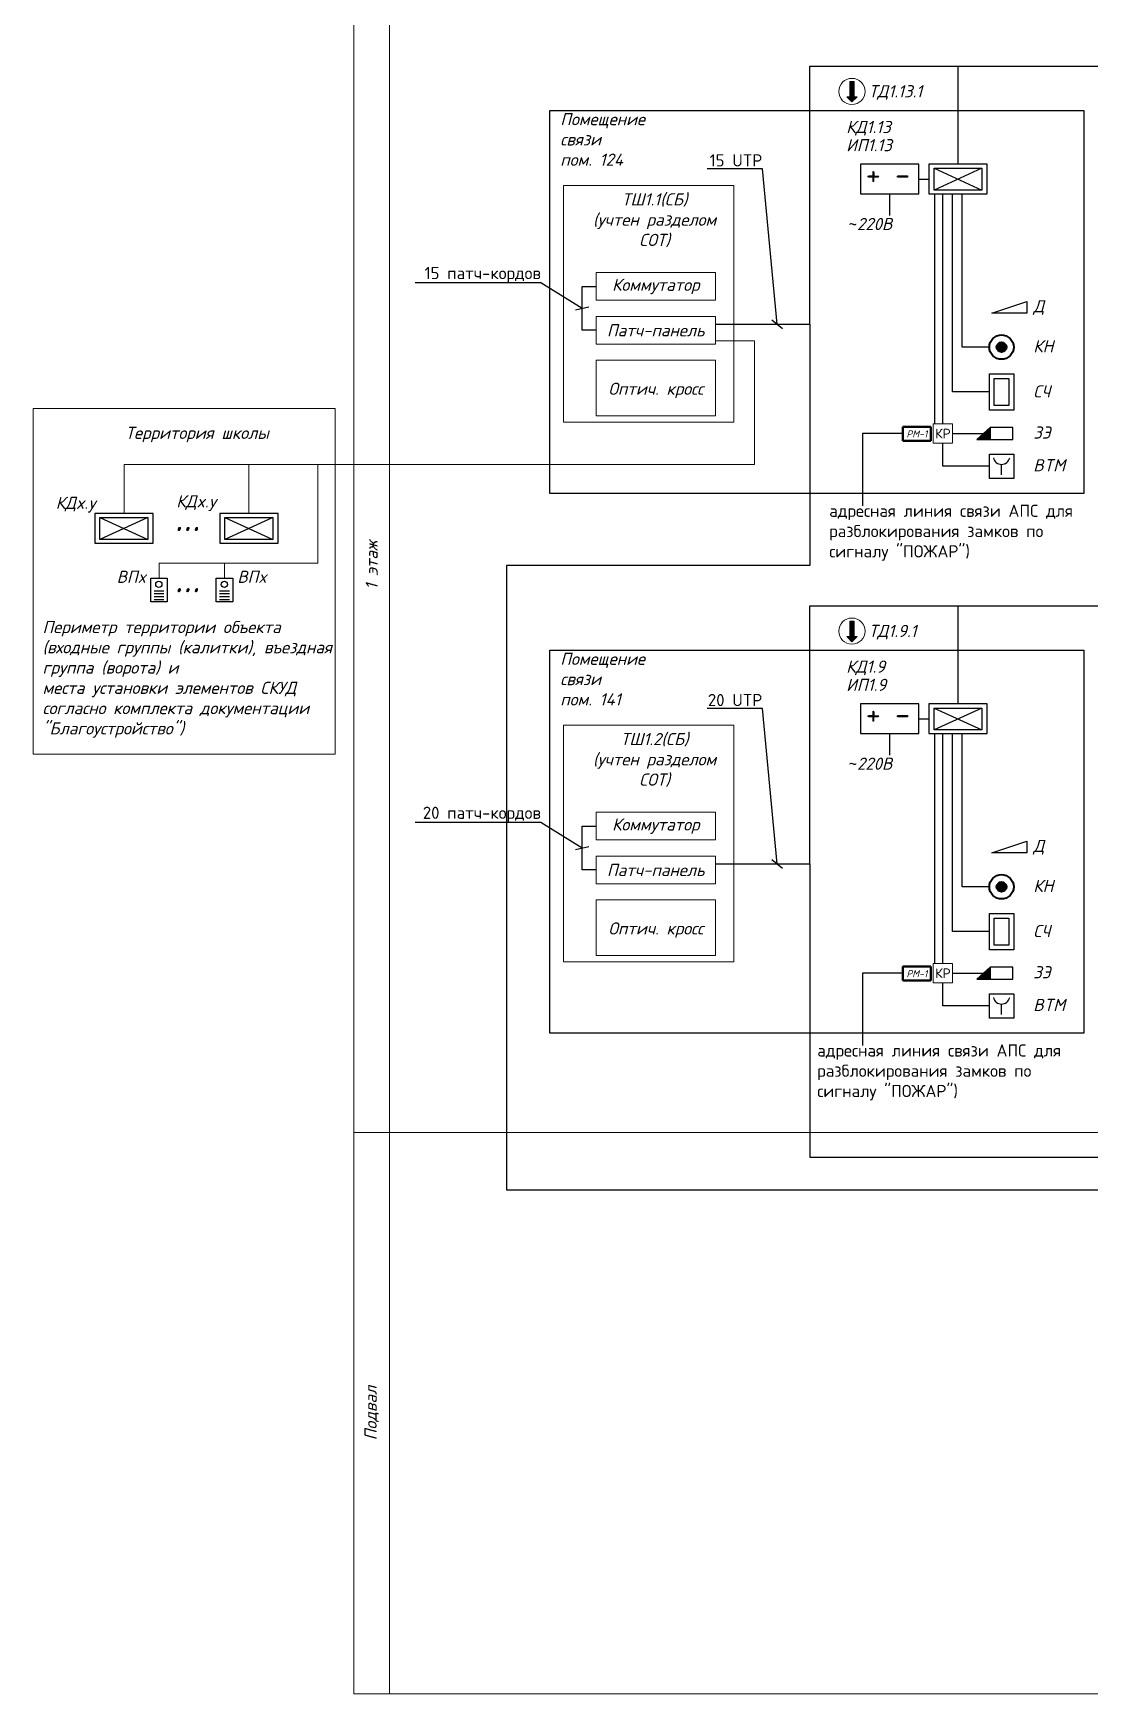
# Model space of a CAD drawing. Header units: millimetres. Extents: x -227263 to 66247, y -328592 to 378394.
# Drawn here: x -227263 to -205544, y -322928 to -288787 of the extents above; entities that cross this region are included whole.
import ezdxf
from ezdxf import colors
from ezdxf.entities.mleader import LeaderData, LeaderLine
from ezdxf.enums import TextEntityAlignment as Align
from ezdxf.math import Vec2, Vec3

# ---------------------------------------------------------------- set-up
doc = ezdxf.new("R2010")
doc.units = ezdxf.units.MM
doc.header["$LTSCALE"] = 0.5
doc.set_wipeout_variables(frame=1)
doc.linetypes.add('DASHED2', pattern=[9.525, 6.35, -3.175])
doc.layers.get('0').update_dxf_attribs({"lineweight": 18})
for name, color, linetype, lineweight in [('002_СКУД', 7, 'Continuous', 40), ('1-ПС RS-485', 6, 'Continuous', 30), ('_СС_ТФ', 174, 'Continuous', 30), ('АО Блоки управления', 1, 'Continuous', 50), ('АПС извещ', 1, 'Continuous', 30), ('СКУД', 7, 'Continuous', 30), ('СС_СКУД_кабель', 7, 'Continuous', 30), ('СС_СКУД_оборудование', 7, 'Continuous', 25), ('Текст', 2, 'Continuous', 0), ('Часофикация', 250, 'Continuous', 20)]:
    doc.layers.add(name, color=color, linetype=linetype, lineweight=lineweight)
for name, color, linetype in [('003_ОС', 170, 'Continuous'), ('1', 7, 'Continuous'), ('Датчики охр.', 5, 'Continuous')]:
    doc.layers.add(name, color=color, linetype=linetype)
doc.styles.add('DEN', font='', dxfattribs={"height": 300})
doc.styles.add('ICOCPEUR', font='')
doc.styles.add('ISOCPEUR', font='isocpeui.ttf', dxfattribs={"height": 2.5})
doc.styles.get('DEN').set_extended_font_data('ISOCPEUR')
doc.styles.get('ICOCPEUR').set_extended_font_data('ISOCPEUR')

# ---------------------------------------------------------------- blocks, each defined once
blk = doc.blocks.new('_Oblique')
at = {"color": 0, "linetype": 'ByBlock', "lineweight": -2}
blk.add_line((-0.5, -0.5), (0.5, 0.5), dxfattribs=at)
blk = doc.blocks.new('A$C9ab982bb')
at = {"layer": 'АПС извещ', "color": 1, "lineweight": 30, "ltscale": 100}
blk.add_lwpolyline([(320, 0), (320, 631), (0, 631), (0, 0)], close=True, dxfattribs=at)
at = {"layer": '1', "color": 7, "lineweight": 20, "style": 'DEN'}
blk.add_text('+ -', height=240, rotation=270, dxfattribs=at).set_placement((92, 573))
blk = doc.blocks.new('A$Cff5e0414')
at = {"color": 0, "linetype": 'Continuous', "lineweight": -2}
blk.add_wipeout([(0, 400), (400, 400), (400, 0), (0, 0)], dxfattribs=at).dxf.layer = '002_СКУД'
at = {"layer": '002_СКУД', "color": 0, "linetype": 'Continuous', "lineweight": -2}
blk.add_lwpolyline([(0, 400), (400, 400), (400, 0), (0, 0)], close=True, dxfattribs=at)
blk.add_lwpolyline([(200, 60), (200, 230)], dxfattribs=at)
blk.add_arc((200, 367), 137, 191.269, 348.731, dxfattribs=at)
blk = doc.blocks.new('A$C02b998a6')
at = {"color": 0, "linetype": 'Continuous', "lineweight": 15}
blk.add_wipeout([(0, 400), (400, 400), (400, 0), (0, 0)], dxfattribs=at).dxf.layer = '002_СКУД'
at = {"layer": '002_СКУД', "color": 0, "linetype": 'Continuous', "lineweight": 15}
blk.add_lwpolyline([(0, 0), (400, 0), (400, 400), (0, 400)], close=True, dxfattribs=at)
at = {"layer": '002_СКУД', "color": 0, "linetype": 'Continuous', "lineweight": 15, "style": 'DEN'}
blk.add_text('КР', height=200, dxfattribs=at).set_placement((200, 200), align=Align.MIDDLE_CENTER)
blk = doc.blocks.new('A$C5594c400')
at = {"layer": '002_СКУД', "color": 7, "lineweight": 30}
blk.add_lwpolyline([(0, 0), (720, 240), (720, 0), (0, 0)], dxfattribs=at)
blk = doc.blocks.new('A$C876f5cd0')
at = {"layer": '002_СКУД', "lineweight": 30}
h = blk.add_hatch(color=256, dxfattribs=at)
h.dxf.hatch_style = 1
h.paths.add_polyline_path([(468, 0), (744, 0), (468, 250)])
for points in [[(0, 250), (468, 250), (744, 0), (0, 0), (0, 250)], [(468, 250), (468, 0)]]:
    blk.add_lwpolyline(points, dxfattribs=at)
blk = doc.blocks.new('A$C49419f92')
at = {"color": 0, "linetype": 'Continuous', "lineweight": -2}
blk.add_wipeout([(0, 600), (400, 600), (400, 0), (0, 0)], dxfattribs=at).dxf.layer = '002_СКУД'
at = {"layer": '002_СКУД', "color": 0, "linetype": 'Continuous', "lineweight": -2}
for points in [[(0, 600), (400, 600), (400, 0), (0, 0)], [(80, 520), (320, 520), (320, 80), (80, 80)]]:
    blk.add_lwpolyline(points, close=True, dxfattribs=at)
blk = doc.blocks.new('РМ-1')
blk.add_wipeout([(-500, 250), (500, 250), (500, -250), (-500, -250)]).dxf.layer = 'АО Блоки управления'
at = {"layer": 'АО Блоки управления'}
for p, q in [((-500, -250), (-500, 250)), ((-500, 250), (500, 250)), ((500, 250), (500, -250)), ((500, -250), (-500, -250))]:
    blk.add_line(p, q, dxfattribs=at)
at = {"layer": 'АО Блоки управления', "color": 7, "ltscale": 100, "style": 'ISOCPEUR'}
blk.add_text('РМ-1', height=250, dxfattribs=at).set_placement((0, 0), align=Align.MIDDLE)
blk = doc.blocks.new('Кнопка выхода')
at = {"layer": '002_СКУД'}
h = blk.add_hatch(color=256, dxfattribs=at)
h.dxf.hatch_style = 1
h.paths.add_polyline_path([(-100, 0, 1), (100, 0, 1)])
for radius in [250, 100]:
    blk.add_circle((0, 0), radius, dxfattribs=at)
blk = doc.blocks.new('точка доступа')
at = {"lineweight": 20}
h = blk.add_hatch(color=0, dxfattribs=at)
h.dxf.hatch_style = 1
h.paths.add_polyline_path([(-64, 154), (-64, -293), (64, -293), (64, 154), (154, 154), (0, 310), (-154, 154)])
at = {"color": 0, "lineweight": 20}
for p, q in [((-154, 154), (0, 310)), ((-64, 154), (-154, 154)), ((-64, -293), (-64, 154)), ((154, 154), (0, 310)), ((64, -293), (64, 154)), ((64, 154), (154, 154)), ((-64, -293), (64, -293))]:
    blk.add_line(p, q, dxfattribs=at)
blk.add_circle((0, 0), 385, dxfattribs=at)
blk = doc.blocks.new('контр')
at = {"layer": 'АПС извещ', "color": 5, "lineweight": 30, "ltscale": 100}
blk.add_lwpolyline([(316, 162), (-314, 162), (-314, -158), (316, -158)], close=True, dxfattribs=at)
at = {"layer": 'Датчики охр.', "color": 5, "lineweight": 30}
for p, q in [((-259, 118), (259, -118)), ((259, 118), (-259, -118))]:
    blk.add_line(p, q, dxfattribs=at)
blk.add_lwpolyline([(-259, 118), (259, 118), (259, -118), (-259, -118)], close=True, dxfattribs=at)
blk = doc.blocks.new('*U435')
at = {"layer": '_СС_ТФ', "color": 3, "lineweight": 30}
for p, q in [((-102, -14), (101, -14)), ((-102, -74), (101, -74)), ((-102, -136), (101, -136)), ((-102, -194), (101, -194))]:
    blk.add_line(p, q, dxfattribs=at)
blk.add_lwpolyline([(-171, 241), (171, 241), (171, -241), (-171, -241)], close=True, dxfattribs=at)
blk.add_circle((-3, 117), 64.3, dxfattribs=at)
blk = doc.blocks.new('*U434')
at = {"layer": '_СС_ТФ', "color": 3, "lineweight": 30}
for p, q in [((-102, -14), (101, -14)), ((-102, -74), (101, -74)), ((-102, -136), (101, -136)), ((-102, -194), (101, -194))]:
    blk.add_line(p, q, dxfattribs=at)
blk.add_lwpolyline([(-171, 241), (171, 241), (171, -241), (-171, -241)], close=True, dxfattribs=at)
blk.add_circle((-3, 117), 64.3, dxfattribs=at)

msp = doc.modelspace()

# ---------------------------------------------------------------- linework, layer by layer
for p, q in [((-220672.3, -255004.5), (-220672.3, -322928)), ((-115790.6, -311384.7), (-220672.3, -311384.7)), ((-220672.3, -322928), (-159060, -322928))]:
    msp.add_line(p, q)
msp.add_lwpolyline([(-219940.6, -322928), (-219940.6, -255004.5)])
at = {"layer": '003_ОС', "color": 1, "ltscale": 70}
for points in [[(-209659.4, -292089.2), (-209659.4, -292533)], [(-209659.4, -303184.7), (-209659.4, -303628.5)]]:
    msp.add_lwpolyline(points, dxfattribs=at)
at = {"layer": '1-ПС RS-485', "color": 1, "linetype": 'DASHED2', "lineweight": 30}
for points in [[(-208363.6, -297018.4), (-207730.1, -297018.4)], [(-208363.6, -308114), (-207730.1, -308114)]]:
    msp.add_lwpolyline(points, dxfattribs=at)
at = {"layer": 'СКУД', "lineweight": 15}
msp.add_lwpolyline([(-227262.8, -296499.5), (-221054.1, -296499.5), (-221054.1, -303609.1), (-227262.8, -303609.1)], close=True, dxfattribs=at)
at = {"layer": 'СС_СКУД_кабель', "color": 6, "lineweight": 25}
for points in [[(-213237.9, -294766.7), (-211297.6, -294766.7), (-211297.6, -289466.3), (-140577.7, -289466.3), (-140577.7, -293295.6), (-140157.6, -293295.6)], [(-208250.9, -291480.6), (-208250.9, -289466.3)], [(-207608.1, -296163.3), (-208363.6, -296163.3), (-208363.6, -292089.2)], [(-213237.9, -305862.3), (-211297.6, -305862.3), (-211297.6, -300561.9), (-119154.3, -300561.9), (-119154.3, -302576.1)], [(-208250.9, -302576.1), (-208250.9, -300561.9)], [(-207608.1, -307258.9), (-208363.6, -307258.9), (-208363.6, -303184.7)], [(-211297.6, -305862.3), (-211297.6, -311898.6), (-162398.4, -311898.6), (-162398.4, -314578)]]:
    msp.add_lwpolyline(points, dxfattribs=at)
at = {"layer": 'СС_СКУД_кабель', "color": 1, "lineweight": 25}
for points in [[(-209059.4, -291784.9), (-208850.9, -291784.9)], [(-209059.4, -302880.4), (-208850.9, -302880.4)]]:
    msp.add_lwpolyline(points, dxfattribs=at)
at = {"layer": 'СС_СКУД_кабель', "color": 30, "lineweight": 25}
for points in [[(-208563.6, -296818.4), (-208563.6, -292089.2)], [(-207608.2, -295241.3), (-208163.6, -295241.3), (-208163.6, -292089.2)], [(-207608.1, -297690.3), (-208563.6, -297690.3), (-208563.6, -297218.4)], [(-208563.6, -307914), (-208563.6, -303184.7)], [(-207608.2, -306336.9), (-208163.6, -306336.9), (-208163.6, -303184.7)], [(-207608.1, -308785.9), (-208563.6, -308785.9), (-208563.6, -308314)]]:
    msp.add_lwpolyline(points, dxfattribs=at)
at = {"layer": 'СС_СКУД_кабель', "color": 2, "lineweight": 25}
for points in [[(-209263.6, -297018.4), (-210212.8, -297018.4), (-210212.8, -298505.4)], [(-209263.6, -308114), (-210212.8, -308114), (-210212.8, -309601)]]:
    msp.add_lwpolyline(points, dxfattribs=at)
at = {"layer": 'СС_СКУД_оборудование', "color": 251, "lineweight": 25, "true_color": 0x636466}
for points in [[(-216641.3, -290374.1), (-205665.7, -290374.1), (-205665.7, -298248.1), (-216641.3, -298248.1)], [(-216641.3, -301469.6), (-205665.7, -301469.6), (-205665.7, -309343.7), (-216641.3, -309343.7)]]:
    msp.add_lwpolyline(points, close=True, dxfattribs=at)
at = {"layer": 'СС_СКУД_оборудование', "color": 3, "lineweight": 20}
for points in [[(-216359, -291915.6), (-212857.7, -291915.6), (-212857.7, -296785.6), (-216359, -296785.6)], [(-216359, -303011.1), (-212857.7, -303011.1), (-212857.7, -307881.2), (-216359, -307881.2)]]:
    msp.add_lwpolyline(points, close=True, dxfattribs=at)
at = {"layer": 'СС_СКУД_оборудование', "color": 0, "lineweight": 20}
for points in [[(-215692.7, -293708.1), (-213237.9, -293708.1), (-213237.9, -294278.5), (-215692.7, -294278.5)], [(-215692.7, -294609.9), (-213237.9, -294609.9), (-213237.9, -295180.3), (-215692.7, -295180.3)], [(-215692.7, -295511.7), (-213237.9, -295511.7), (-213237.9, -296652.6), (-215692.7, -296652.6)], [(-215692.7, -304803.7), (-213237.9, -304803.7), (-213237.9, -305374), (-215692.7, -305374)], [(-215692.7, -305705.5), (-213237.9, -305705.5), (-213237.9, -306275.8), (-215692.7, -306275.8)], [(-215692.7, -306607.3), (-213237.9, -306607.3), (-213237.9, -307748.2), (-215692.7, -307748.2)]]:
    msp.add_lwpolyline(points, close=True, dxfattribs=at)
at = {"layer": 'СС_СКУД_оборудование', "color": 0}
for points in [[(-215692.7, -294895.1), (-215977.1, -294895.1), (-215977.1, -293993.3), (-215692.7, -293993.3)], [(-215692.7, -305990.7), (-215977.1, -305990.7), (-215977.1, -305088.9), (-215692.7, -305088.9)]]:
    msp.add_lwpolyline(points, dxfattribs=at)
at = {"layer": 'Часофикация', "color": 6, "lineweight": 20}
for points in [[(-213237.9, -295108.4), (-212438, -295108.4), (-212438, -297652.5), (-225395.7, -297652.5), (-225395.7, -298661)], [(-224676.9, -299994.2), (-224676.9, -299685.8), (-221410.6, -299685.8), (-221410.6, -297652.5)], [(-222827.9, -298661), (-222827.9, -297652.5)], [(-223329.2, -299994.2), (-223329.2, -299685.8)]]:
    msp.add_lwpolyline(points, dxfattribs=at)

# ---------------------------------------------------------------- block references
at = {"layer": '002_СКУД', "color": 1, "lineweight": 30, "xscale": 1.901923592522341, "yscale": 1.901923592522341, "zscale": 1.901923592522341}
for p in [(-225397.6, -298970), (-222829.7, -298970)]:
    msp.add_blockref('контр', p, dxfattribs=at)
at = {"layer": 'СС_СКУД_оборудование', "color": 5, "xscale": 0.7, "yscale": 0.7, "zscale": 0.7, "rotation": 180}
for p in [(-210433.1, -289984.3), (-210433.1, -301079.8)]:
    msp.add_blockref('точка доступа', p, dxfattribs=at)
at = {"layer": 'СС_СКУД_оборудование', "color": 30, "true_color": 0xf26722, "xscale": 1.901923592522341, "yscale": 1.901923592522341, "zscale": 1.901923592522341, "rotation": 90}
for p in [(-209059.4, -292089.2), (-209059.4, -303184.7)]:
    msp.add_blockref('A$C9ab982bb', p, dxfattribs=at)
at = {"layer": 'СС_СКУД_оборудование', "color": 1, "lineweight": 30, "xscale": 1.901923592522341, "yscale": 1.901923592522341, "zscale": 1.901923592522341}
for p in [(-208252.8, -291789.5), (-208252.8, -302885.1)]:
    msp.add_blockref('контр', p, dxfattribs=at)
at = {"layer": 'СС_СКУД_оборудование', "color": 7, "lineweight": 30}
for p in [(-207558.1, -294542.7), (-207558.1, -305638.2)]:
    msp.add_blockref('A$C5594c400', p, dxfattribs=at)
at = {"layer": 'СС_СКУД_оборудование', "xscale": 1.00044096975, "yscale": 1.00044096975, "zscale": 1.00044096975}
for p in [(-207358.1, -295241.3), (-207358.1, -306336.9)]:
    msp.add_blockref('Кнопка выхода', p, dxfattribs=at)
at = {"layer": 'СС_СКУД_оборудование', "color": 6, "lineweight": 30, "xscale": -1}
for p in [(-207123.8, -297143.4), (-207123.8, -308239)]:
    msp.add_blockref('A$C876f5cd0', p, dxfattribs=at)
at = {"layer": 'Часофикация', "color": 0, "lineweight": 30}
for name, p in [('*U435', (-224676.9, -300235.3)), ('*U434', (-223329.2, -300235.3))]:
    msp.add_blockref(name, p, dxfattribs=at)

# ---------------------------------------------------------------- texts
at = {"layer": '002_СКУД', "color": 7, "lineweight": 30, "char_height": 250, "attachment_point": 1}
for s, insert, width, style in [('Помещение связи\\Pпом. 124', (-216428.9, -290429.1), 1414.385, 'ISOCPEUR'), ('{\\C256;адресная линия связи АПС для разблокирования замков по сигналу "ПОЖАР")}', (-210900, -298481.1), 5266.706, 'DEN'), ('{\\C256;Периметр территории объекта (входные группы (калитки), въездная группа (ворота) и\\Pместа установки элементов СКУД согласно комплекта документации "Благоустройство")}', (-227071.2, -300870.6), 6037.533, 'ISOCPEUR'), ('Помещение связи\\Pпом. 141', (-216428.9, -301524.7), 1414.385, 'ISOCPEUR'), ('{\\C256;адресная линия связи АПС для разблокирования замков по сигналу "ПОЖАР")}', (-211145.9, -309576.6), 5266.706, 'DEN')]:
    msp.add_mtext(s, dxfattribs=dict(at, insert=insert, width=width, style=style))
at = {"layer": 'СС_СКУД_оборудование', "char_height": 250, "width": 4078.758, "attachment_point": 5, "style": 'ISOCPEUR'}
for s, insert in [('ТШ1.1(СБ)\\P(учтен разделом \\PСОТ)', (-214489.4, -292632.8)), ('ТШ1.2(СБ)\\P(учтен разделом \\PСОТ)', (-214489.4, -303728.3))]:
    msp.add_mtext(s, dxfattribs=dict(at, insert=insert))
at = {"layer": 'Текст', "color": 7, "lineweight": 20, "style": 'ISOCPEUR'}
for s, height, p in [('ТД1.13.1', 250, (-210088.9, -290105.7)), ('КД1.13', 250, (-210550.8, -290839.9)), ('ИП1.13', 250, (-210550.8, -291213.9)), ('Д', 250, (-206705.5, -294527)), ('КН', 250, (-206705.4, -295348.9)), ('СЧ', 250, (-206705.5, -296275.2)), ('Территория школы', 250, (-225366.9, -297128.9)), ('ЗЭ', 250, (-206705.5, -297122.8)), ('BTM', 250, (-206705.5, -297794.7)), ('КДx.y', 250, (-226800.3, -298567.1)), ('КДx.y', 250, (-224322.3, -298535.9)), ('...', 600, (-224360.2, -299021.4)), ('ВПx', 250, (-225547, -300087.6)), ('ВПx', 250, (-223067, -300087.6)), ('...', 600, (-224360.2, -300280.7)), ('ТД1.9.1', 250, (-210088.9, -301201.3)), ('КД1.9', 250, (-210550.8, -301935.4)), ('ИП1.9', 250, (-210550.8, -302309.4)), ('Д', 250, (-206705.5, -305622.6)), ('КН', 250, (-206705.4, -306444.4)), ('СЧ', 250, (-206705.5, -307370.8)), ('ЗЭ', 250, (-206705.5, -308218.3)), ('BTM', 250, (-206705.5, -308890.2))]:
    msp.add_text(s, height=height, dxfattribs=at).set_placement(p)
at = {"layer": 'Текст', "color": 7, "linetype": 'Continuous', "lineweight": 30, "ltscale": 100, "char_height": 250, "width": 733.726, "attachment_point": 4, "style": 'ISOCPEUR'}
for insert in [(-210496.1, -292709.8), (-210496.1, -303805.4)]:
    msp.add_mtext('{\\fArial Narrow|b0|i0|c204|p34;~}220В', dxfattribs=dict(at, insert=insert))
at = {"layer": 'Текст', "color": 7, "char_height": 250, "attachment_point": 5, "rotation": 90, "style": 'ISOCPEUR'}
for s, insert, width in [('\\pxqc;1 этаж', (-220306.4, -299727.1), 23315.279), ('\\pxqc;Подвал', (-220306.4, -317156.4), 11543.234)]:
    msp.add_mtext(s, dxfattribs=dict(at, insert=insert, width=width))
at = {"layer": 'Часофикация', "color": 0, "lineweight": 20, "char_height": 250, "width": 2454.768, "attachment_point": 5, "style": 'ISOCPEUR'}
for s, insert in [('Коммутатор', (-214465.3, -293993.3)), ('Патч-панель', (-214465.3, -294895.1)), ('Оптич. кросс', (-214465.3, -296130.7)), ('Коммутатор', (-214465.3, -305088.9)), ('Патч-панель', (-214465.3, -305990.7)), ('Оптич. кросс', (-214465.3, -307226.2))]:
    msp.add_mtext(s, dxfattribs=dict(at, insert=insert))

# ---------------------------------------------------------------- leaders
at = {"layer": 'Часофикация', "color": 0}
ml = msp.add_multileader_mtext('Standard', dxfattribs=at)
ml.set_content('15 UTP', style='ICOCPEUR')
ml.set_leader_properties()
ml.set_arrow_properties(name='OBLIQUE')
ml.build(insert=Vec2(0, 0))
ml.multileader.update_dxf_attribs({"text_left_attachment_type": 6, "text_right_attachment_type": 6, "dogleg_length": 0.36, "arrow_head_size": 200})
ctx = ml.context
ctx.base_point, ctx.char_height, ctx.arrow_head_size, ctx.landing_gap_size, ctx.plane_origin = Vec3(-213307.9, -291576.8), 250, 200, 0.09, Vec3(-207922.3, -301927.9)
ctx.left_attachment, ctx.right_attachment, ctx.text_align_type = 6, 6, 2
notes = []
notes.append((ctx, [(1, (1, 1, 0), (-212273.6, -291576.8), (-1, 0), 0.36, [(0, [(-211967.8, -294766.7)], 0, [])])]))
ctx.mtext.insert, ctx.mtext.width, ctx.mtext.alignment, ctx.mtext.flow_direction = Vec3(-212274.1, -291276.8), 2518.085, 3, 5
ml = msp.add_multileader_mtext('Standard', dxfattribs=at)
ml.set_content('15 патч-кордов', style='ICOCPEUR')
ml.set_leader_properties()
ml.set_arrow_properties(name='OBLIQUE')
ml.build(insert=Vec2(0, 0))
ml.multileader.update_dxf_attribs({"text_left_attachment_type": 6, "text_right_attachment_type": 6, "dogleg_length": 0.36, "arrow_head_size": 200})
ctx = ml.context
ctx.base_point, ctx.char_height, ctx.arrow_head_size, ctx.landing_gap_size, ctx.plane_origin = Vec3(-219310.9, -293918.8), 250, 200, 0.09, Vec3(-212474.9, -298555)
ctx.left_attachment, ctx.right_attachment, ctx.text_align_type = 6, 6, 2
notes.append((ctx, [(1, (1, 1, 0), (-216826.2, -293918.8), (-1, 0), 0.36, [(0, [(-215977.1, -294444.2)], 0, [])])]))
ctx.mtext.insert, ctx.mtext.width, ctx.mtext.alignment, ctx.mtext.flow_direction = Vec3(-216826.7, -293593.8), 2896.775, 3, 5
ml = msp.add_multileader_mtext('Standard', dxfattribs=at)
ml.set_content('20 UTP', style='ICOCPEUR')
ml.set_leader_properties()
ml.set_arrow_properties(name='OBLIQUE')
ml.build(insert=Vec2(0, 0))
ml.multileader.update_dxf_attribs({"text_left_attachment_type": 6, "text_right_attachment_type": 6, "dogleg_length": 0.36, "arrow_head_size": 200})
ctx = ml.context
ctx.base_point, ctx.char_height, ctx.arrow_head_size, ctx.landing_gap_size, ctx.plane_origin = Vec3(-213406, -302672.3), 250, 200, 0.09, Vec3(-207922.3, -313023.5)
ctx.left_attachment, ctx.right_attachment, ctx.text_align_type = 6, 6, 2
notes.append((ctx, [(1, (1, 1, 0), (-212273.6, -302672.3), (-1, 0), 0.36, [(0, [(-211967.8, -305862.3)], 0, [])])]))
ctx.mtext.insert, ctx.mtext.width, ctx.mtext.alignment, ctx.mtext.flow_direction = Vec3(-212274.1, -302372.3), 2518.085, 3, 5
ml = msp.add_multileader_mtext('Standard', dxfattribs=at)
ml.set_content('20 патч-кордов', style='ICOCPEUR')
ml.set_leader_properties()
ml.set_arrow_properties(name='OBLIQUE')
ml.build(insert=Vec2(0, 0))
ml.multileader.update_dxf_attribs({"text_left_attachment_type": 6, "text_right_attachment_type": 6, "dogleg_length": 0.36, "arrow_head_size": 200})
ctx = ml.context
ctx.base_point, ctx.char_height, ctx.arrow_head_size, ctx.landing_gap_size, ctx.plane_origin = Vec3(-219409, -305014.4), 250, 200, 0.09, Vec3(-212474.9, -309650.6)
ctx.left_attachment, ctx.right_attachment, ctx.text_align_type = 6, 6, 2
notes.append((ctx, [(1, (1, 1, 0), (-216826.2, -305014.4), (-1, 0), 0.36, [(0, [(-215977.1, -305539.8)], 0, [])])]))
ctx.mtext.insert, ctx.mtext.width, ctx.mtext.alignment, ctx.mtext.flow_direction = Vec3(-216826.7, -304689.4), 2896.775, 3, 5
for ctx, leaders in notes:
    for number, flags, end, landing, length, lines in leaders:
        leader = LeaderData()
        leader.index, (leader.has_last_leader_line, leader.has_dogleg_vector, leader.attachment_direction) = number, flags
        leader.last_leader_point, leader.dogleg_vector, leader.dogleg_length = Vec3(end), Vec3(landing), length
        for number, points, colour, breaks in lines:
            line = LeaderLine()
            line.index, line.vertices, line.color, line.breaks = number, Vec3.list(points), colors.encode_raw_color(colour), breaks
            leader.lines.append(line)
        ctx.leaders.append(leader)

# ---------------------------------------------------------------- next in the draw order: block references
at = {"layer": 'СС_СКУД_оборудование', "color": 7, "lineweight": 30, "xscale": 1.25, "yscale": 1.25, "zscale": 1.25}
for name, p in [('A$C49419f92', (-207608.2, -296538.3)), ('A$Cff5e0414', (-207608.1, -297940.3)), ('A$C49419f92', (-207608.2, -307633.9)), ('A$Cff5e0414', (-207608.1, -309035.9))]:
    msp.add_blockref(name, p, dxfattribs=at)
at = {"layer": 'СС_СКУД_оборудование', "color": 7, "lineweight": 30}
for p in [(-208763.6, -297218.4), (-208763.6, -308314)]:
    msp.add_blockref('A$C02b998a6', p, dxfattribs=at)

# ---------------------------------------------------------------- next in the draw order: block references
at = {"layer": 'АО Блоки управления', "xscale": 0.5758329874892737, "yscale": 0.5758329874892737, "zscale": 0.5758329874892737}
for p in [(-209097.4, -297026.2), (-209097.4, -308121.8)]:
    msp.add_blockref('РМ-1', p, dxfattribs=at)

# ---------------------------------------------------------------- next in the draw order: linework, layer by layer
at = {"layer": 'СС_СКУД_кабель', "color": 5, "lineweight": 25}
for points in [[(-208730.5, -296818.4), (-208730.5, -292085)], [(-208730.5, -307914), (-208730.5, -303180.5)]]:
    msp.add_lwpolyline(points, dxfattribs=at)
at = {"layer": 'СС_СКУД_кабель', "color": 6, "lineweight": 25}
msp.add_lwpolyline([(-211297.6, -294766.7), (-211297.6, -299728.3), (-217534.7, -299728.3), (-217534.7, -312563.8), (-188468, -312563.8), (-188468, -314578)], dxfattribs=at)

doc.saveas('drawing.dxf')
